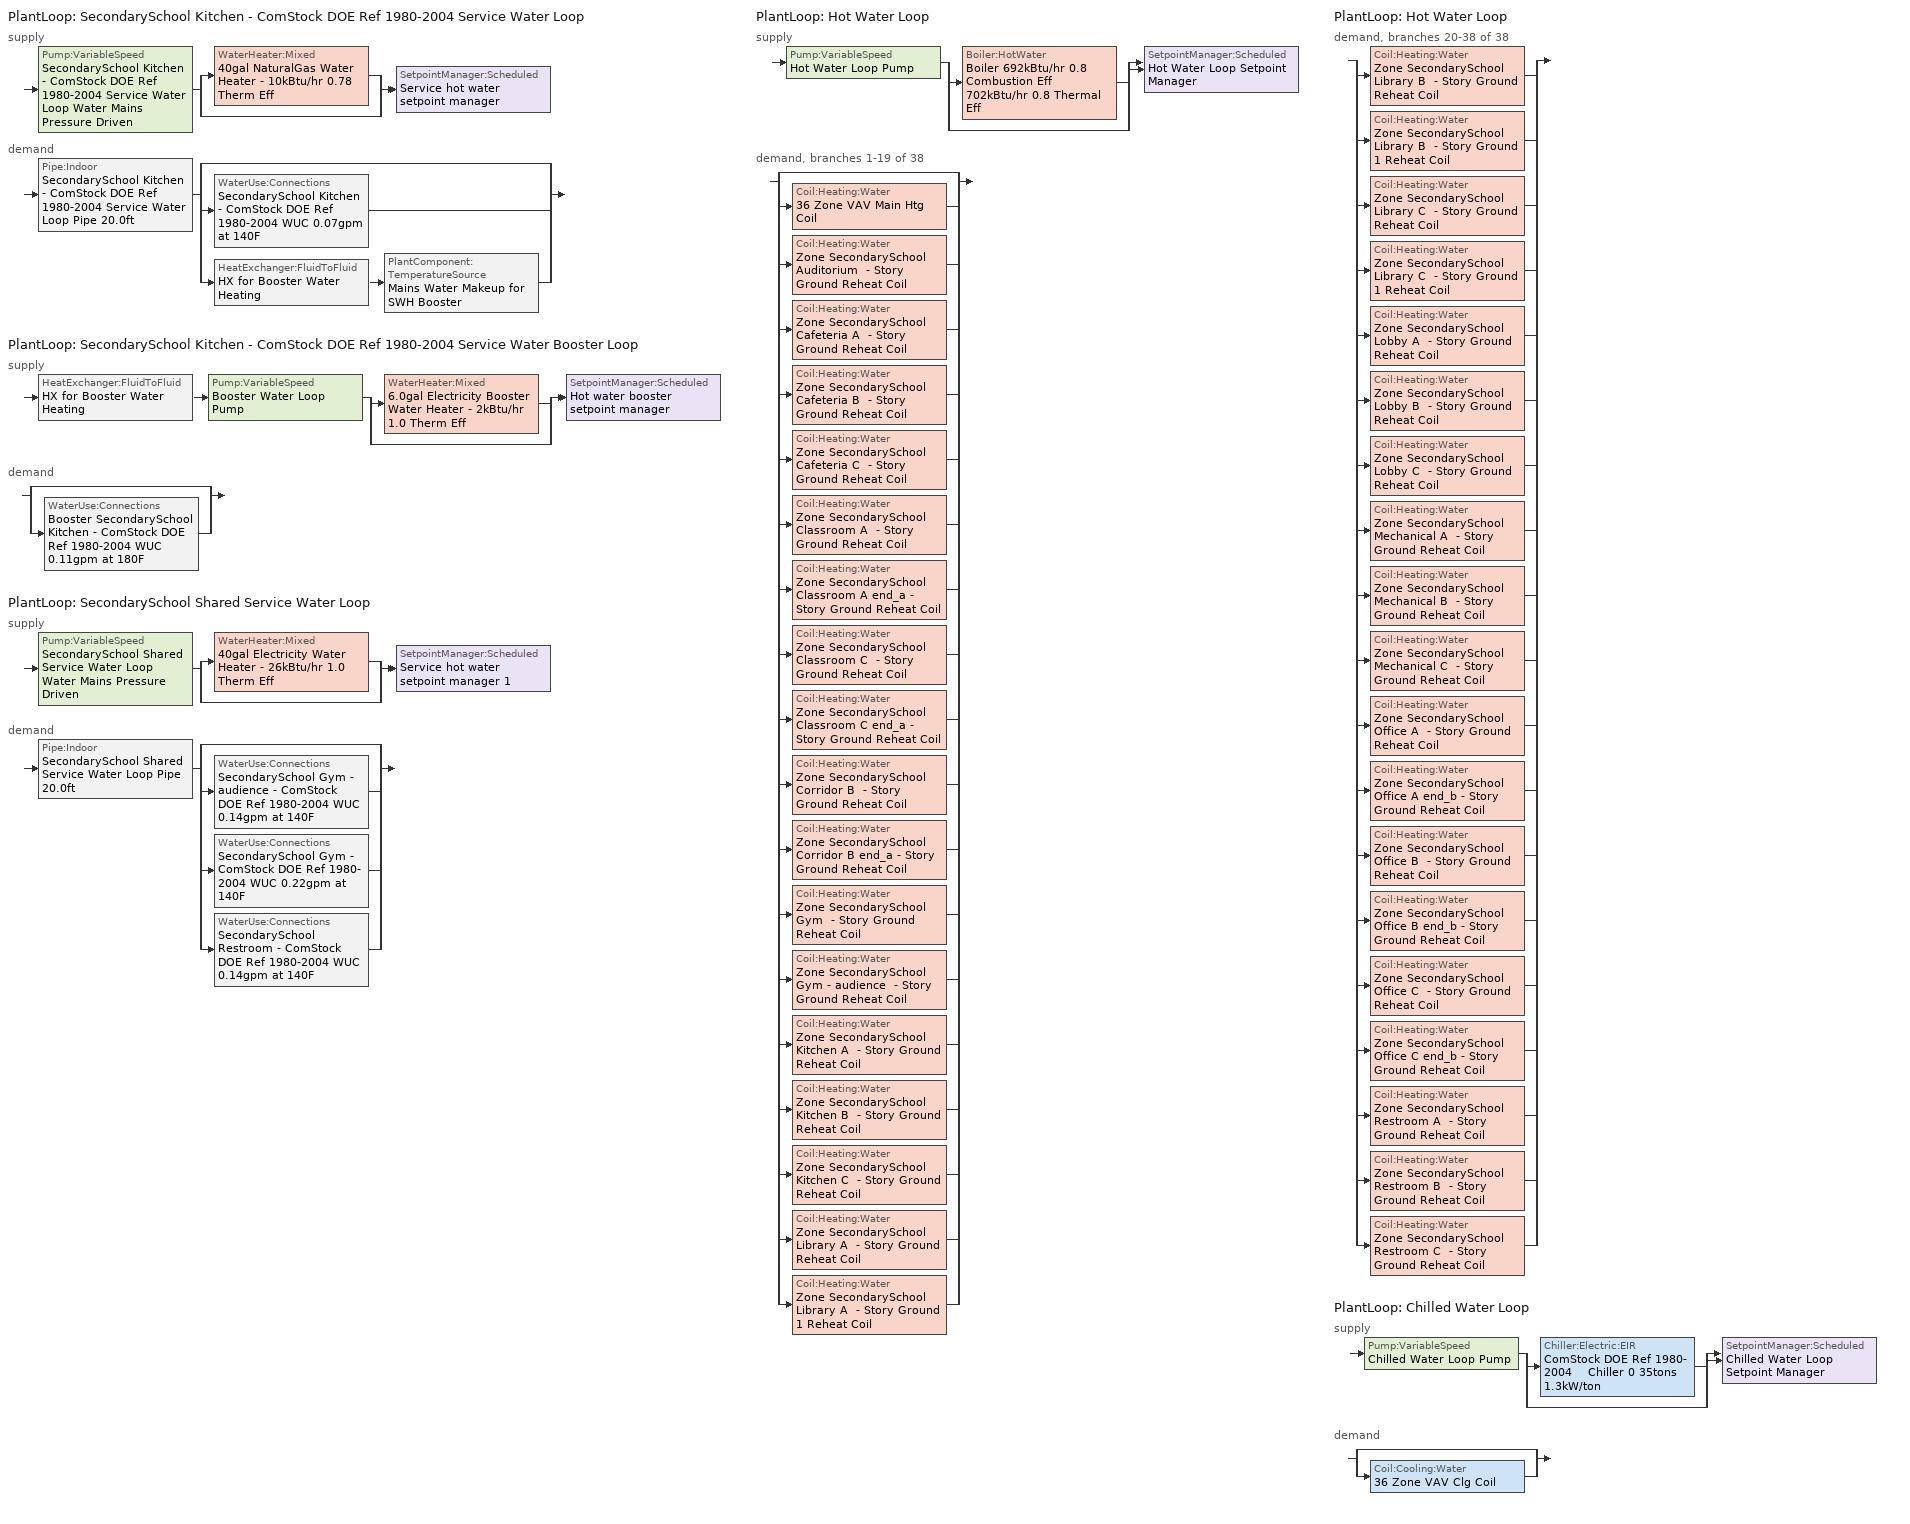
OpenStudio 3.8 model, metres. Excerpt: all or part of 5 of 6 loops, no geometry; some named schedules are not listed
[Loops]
PlantLoop 'SecondarySchool Kitchen - ComStock DOE Ref 1980-2004 Service Water Loop'
 supply: Pump:VariableSpeed 'SecondarySchool Kitchen - ComStock DOE Ref 1980-2004 Service Water Loop Water Mains Pressure Driven' > split
  | WaterHeater:Mixed '40gal NaturalGas Water Heater - 10kBtu/hr 0.78 Therm Eff'
  | bypass
  join > SetpointManager:Scheduled 'Service hot water setpoint manager'
 demand: Pipe:Indoor 'SecondarySchool Kitchen - ComStock DOE Ref 1980-2004 Service Water Loop Pipe 20.0ft' > split
  | bypass
  | WaterUse:Connections 'SecondarySchool Kitchen - ComStock DOE Ref 1980-2004 WUC 0.07gpm at 140F'
  | HeatExchanger:FluidToFluid 'HX for Booster Water Heating' > PlantComponent:TemperatureSource 'Mains Water Makeup for SWH Booster'
PlantLoop 'SecondarySchool Kitchen - ComStock DOE Ref 1980-2004 Service Water Booster Loop'
 supply: HeatExchanger:FluidToFluid 'HX for Booster Water Heating' > Pump:VariableSpeed 'Booster Water Loop Pump' > split
  | WaterHeater:Mixed '6.0gal Electricity Booster Water Heater - 2kBtu/hr 1.0 Therm Eff'
  | bypass
  join > SetpointManager:Scheduled 'Hot water booster setpoint manager'
 demand: split
  | bypass
  | WaterUse:Connections 'Booster SecondarySchool Kitchen - ComStock DOE Ref 1980-2004 WUC 0.11gpm at 180F'
PlantLoop 'SecondarySchool Shared Service Water Loop'
 supply: Pump:VariableSpeed 'SecondarySchool Shared Service Water Loop Water Mains Pressure Driven' > split
  | WaterHeater:Mixed '40gal Electricity Water Heater - 26kBtu/hr 1.0 Therm Eff'
  | bypass
  join > SetpointManager:Scheduled 'Service hot water setpoint manager 1'
 demand: Pipe:Indoor 'SecondarySchool Shared Service Water Loop Pipe 20.0ft' > split
  | bypass
  | WaterUse:Connections 'SecondarySchool Gym - audience - ComStock DOE Ref 1980-2004 WUC 0.14gpm at 140F'
  | WaterUse:Connections 'SecondarySchool Gym - ComStock DOE Ref 1980-2004 WUC 0.22gpm at 140F'
  | WaterUse:Connections 'SecondarySchool Restroom - ComStock DOE Ref 1980-2004 WUC 0.14gpm at 140F'
PlantLoop 'Hot Water Loop'
 supply: Pump:VariableSpeed 'Hot Water Loop Pump' > split
  | Boiler:HotWater 'Boiler 692kBtu/hr 0.8 Combustion Eff 702kBtu/hr 0.8 Thermal Eff'
  | bypass
  join > SetpointManager:Scheduled 'Hot Water Loop Setpoint Manager'
 demand, branches 1-19 of 38: split
  | bypass
  | Coil:Heating:Water '36 Zone VAV Main Htg Coil'
  | Coil:Heating:Water 'Zone SecondarySchool Auditorium  - Story Ground Reheat Coil'
  | Coil:Heating:Water 'Zone SecondarySchool Cafeteria A  - Story Ground Reheat Coil'
  | Coil:Heating:Water 'Zone SecondarySchool Cafeteria B  - Story Ground Reheat Coil'
  | Coil:Heating:Water 'Zone SecondarySchool Cafeteria C  - Story Ground Reheat Coil'
  | Coil:Heating:Water 'Zone SecondarySchool Classroom A  - Story Ground Reheat Coil'
  | Coil:Heating:Water 'Zone SecondarySchool Classroom A end_a - Story Ground Reheat Coil'
  | Coil:Heating:Water 'Zone SecondarySchool Classroom C  - Story Ground Reheat Coil'
  | Coil:Heating:Water 'Zone SecondarySchool Classroom C end_a - Story Ground Reheat Coil'
  | Coil:Heating:Water 'Zone SecondarySchool Corridor B  - Story Ground Reheat Coil'
  | Coil:Heating:Water 'Zone SecondarySchool Corridor B end_a - Story Ground Reheat Coil'
  | Coil:Heating:Water 'Zone SecondarySchool Gym  - Story Ground Reheat Coil'
  | Coil:Heating:Water 'Zone SecondarySchool Gym - audience  - Story Ground Reheat Coil'
  | Coil:Heating:Water 'Zone SecondarySchool Kitchen A  - Story Ground Reheat Coil'
  | Coil:Heating:Water 'Zone SecondarySchool Kitchen B  - Story Ground Reheat Coil'
  | Coil:Heating:Water 'Zone SecondarySchool Kitchen C  - Story Ground Reheat Coil'
  | Coil:Heating:Water 'Zone SecondarySchool Library A  - Story Ground Reheat Coil'
  | Coil:Heating:Water 'Zone SecondarySchool Library A  - Story Ground 1 Reheat Coil'
PlantLoop 'Hot Water Loop'
 demand, branches 20-38 of 38: split
  | Coil:Heating:Water 'Zone SecondarySchool Library B  - Story Ground Reheat Coil'
  | Coil:Heating:Water 'Zone SecondarySchool Library B  - Story Ground 1 Reheat Coil'
  | Coil:Heating:Water 'Zone SecondarySchool Library C  - Story Ground Reheat Coil'
  | Coil:Heating:Water 'Zone SecondarySchool Library C  - Story Ground 1 Reheat Coil'
  | Coil:Heating:Water 'Zone SecondarySchool Lobby A  - Story Ground Reheat Coil'
  | Coil:Heating:Water 'Zone SecondarySchool Lobby B  - Story Ground Reheat Coil'
  | Coil:Heating:Water 'Zone SecondarySchool Lobby C  - Story Ground Reheat Coil'
  | Coil:Heating:Water 'Zone SecondarySchool Mechanical A  - Story Ground Reheat Coil'
  | Coil:Heating:Water 'Zone SecondarySchool Mechanical B  - Story Ground Reheat Coil'
  | Coil:Heating:Water 'Zone SecondarySchool Mechanical C  - Story Ground Reheat Coil'
  | Coil:Heating:Water 'Zone SecondarySchool Office A  - Story Ground Reheat Coil'
  | Coil:Heating:Water 'Zone SecondarySchool Office A end_b - Story Ground Reheat Coil'
  | Coil:Heating:Water 'Zone SecondarySchool Office B  - Story Ground Reheat Coil'
  | Coil:Heating:Water 'Zone SecondarySchool Office B end_b - Story Ground Reheat Coil'
  | Coil:Heating:Water 'Zone SecondarySchool Office C  - Story Ground Reheat Coil'
  | Coil:Heating:Water 'Zone SecondarySchool Office C end_b - Story Ground Reheat Coil'
  | Coil:Heating:Water 'Zone SecondarySchool Restroom A  - Story Ground Reheat Coil'
  | Coil:Heating:Water 'Zone SecondarySchool Restroom B  - Story Ground Reheat Coil'
  | Coil:Heating:Water 'Zone SecondarySchool Restroom C  - Story Ground Reheat Coil'
PlantLoop 'Chilled Water Loop'
 supply: Pump:VariableSpeed 'Chilled Water Loop Pump' > split
  | Chiller:Electric:EIR 'ComStock DOE Ref 1980-2004    Chiller 0 35tons 1.3kW/ton'
  | bypass
  join > SetpointManager:Scheduled 'Chilled Water Loop Setpoint Manager'
 demand: split
  | bypass
  | Coil:Cooling:Water '36 Zone VAV Clg Coil'
[Construction]
Uninsulated copper pipe 0.75in type L: Copper pipe 0.75in type L
Uninsulated copper pipe 0.75in type L 1: Copper pipe 0.75in type L 1
[Material] Roughness=Smooth; Thickness {m}=0.001143; Conductivity {W/m-K}=386; Density {kg/m3}=8906.27; Specific Heat {J/kg-K}=385.1856; Thermal Absorptance=0.9; Solar Absorptance=0.7; Visible Absorptance=0.7
Copper pipe 0.75in type L; Copper pipe 0.75in type L 1
[WaterUse:Connections] Drain Water Heat Exchanger Type=None; Drain Water Heat Exchanger Destination=Plant
Name | Water Use Equipment Name 1
SecondarySchool Gym - audience - ComStock DOE Ref 1980-2004 WUC 0.14gpm at 140F | SecondarySchool Gym - audience - ComStock DOE Ref 1980-2004 Service Water Use 0.14gpm at 140F
SecondarySchool Gym - ComStock DOE Ref 1980-2004 WUC 0.22gpm at 140F | SecondarySchool Gym - ComStock DOE Ref 1980-2004 Service Water Use 0.22gpm at 140F
Booster SecondarySchool Kitchen - ComStock DOE Ref 1980-2004 WUC 0.11gpm at 180F | Booster SecondarySchool Kitchen - ComStock DOE Ref 1980-2004 Service Water Use 0.11gpm at 180F
SecondarySchool Kitchen - ComStock DOE Ref 1980-2004 WUC 0.07gpm at 140F | SecondarySchool Kitchen - ComStock DOE Ref 1980-2004 Service Water Use 0.07gpm at 140F
SecondarySchool Restroom - ComStock DOE Ref 1980-2004 WUC 0.14gpm at 140F | SecondarySchool Restroom - ComStock DOE Ref 1980-2004 Service Water Use 0.14gpm at 140F
[WaterUse:Equipment:Definition] Sensible Fraction Schedule=Fraction Sensible - 0.2; Latent Fraction Schedule=Fraction Latent - 0.05
Name | Peak Flow Rate {m3/s} | Target Temperature Schedule
SecondarySchool Gym - audience - ComStock DOE Ref 1980-2004 Service Water Use Def 0.14gpm | 8.79026e-06 | Mixed Water At Faucet Temp - 140F
SecondarySchool Gym - ComStock DOE Ref 1980-2004 Service Water Use Def 0.22gpm | 1.39237e-05 | Mixed Water At Faucet Temp - 140F
Booster SecondarySchool Kitchen - ComStock DOE Ref 1980-2004 Service Water Use Def 0.11gpm | 6.94738e-06 | Mixed Water At Faucet Temp - 180F
SecondarySchool Kitchen - ComStock DOE Ref 1980-2004 Service Water Use Def 0.07gpm | 4.63159e-06 | Mixed Water At Faucet Temp - 140F
SecondarySchool Restroom - ComStock DOE Ref 1980-2004 Service Water Use Def 0.14gpm | 9.09546e-06 | Mixed Water At Faucet Temp - 140F
[WaterUse:Equipment] Flow Rate Fraction Schedule=SchoolSecondary BLDG_SWH_SCH
Name | Water Use Equipment Definition
SecondarySchool Gym - audience - ComStock DOE Ref 1980-2004 Service Water Use 0.14gpm at 140F | SecondarySchool Gym - audience - ComStock DOE Ref 1980-2004 Service Water Use Def 0.14gpm
SecondarySchool Gym - ComStock DOE Ref 1980-2004 Service Water Use 0.22gpm at 140F | SecondarySchool Gym - ComStock DOE Ref 1980-2004 Service Water Use Def 0.22gpm
Booster SecondarySchool Kitchen - ComStock DOE Ref 1980-2004 Service Water Use 0.11gpm at 180F | Booster SecondarySchool Kitchen - ComStock DOE Ref 1980-2004 Service Water Use Def 0.11gpm
SecondarySchool Kitchen - ComStock DOE Ref 1980-2004 Service Water Use 0.07gpm at 140F | SecondarySchool Kitchen - ComStock DOE Ref 1980-2004 Service Water Use Def 0.07gpm
SecondarySchool Restroom - ComStock DOE Ref 1980-2004 Service Water Use 0.14gpm at 140F | SecondarySchool Restroom - ComStock DOE Ref 1980-2004 Service Water Use Def 0.14gpm
[PlantLoop] Glycol Concentration=0; Load Distribution Scheme=Optimal
Name | Maximum Loop Temperature {C} | Minimum Loop Temperature {C} | Maximum Loop Flow Rate {m3/s} | Plant Loop Volume {m3} | Fluid Type
SecondarySchool Kitchen - ComStock DOE Ref 1980-2004 Service Water Loop | 60 | 10 | 6.25265e-05 | 0.00750317
SecondarySchool Kitchen - ComStock DOE Ref 1980-2004 Service Water Booster Loop |  |  | 6.94738e-06 | 0.000833686
SecondarySchool Shared Service Water Loop | 60 | 10 | 3.18094e-05 | 0.00381713
Hot Water Loop |  | 10 | 0.0109312 | 1.31174 | Water
Chilled Water Loop | 40 | 1 | 0.0093253 | 1.11904
[Sizing:Plant] Sizing Option=NonCoincident; Zone Timesteps in Averaging Window=1; Coincident Sizing Factor Mode=None
Name | Loop Type | Design Loop Exit Temperature {C} | Loop Design Temperature Difference {deltaC}
SecondarySchool Kitchen - ComStock DOE Ref 1980-2004 Service Water Loop; SecondarySchool Shared Service Water Loop | Heating | 60 | 5
SecondarySchool Kitchen - ComStock DOE Ref 1980-2004 Service Water Booster Loop | Heating | 82.2222 | 5
Hot Water Loop | Heating | 82.2222 | 11.1111
Chilled Water Loop | Cooling | 6.66667 | 5.61111
[SetpointManager:Scheduled] Control Variable=Temperature
Name | Schedule | Setpoint Node or NodeList
Service hot water setpoint manager | Service Water Loop Temp - 140F | SecondarySchool Kitchen - ComStock DOE Ref 1980-2004 Service Water Loop Supply Outlet Node
Hot water booster setpoint manager | Service Water Booster Temp - 180.00000000000006F | SecondarySchool Kitchen - ComStock DOE Ref 1980-2004 Service Water Booster Loop Supply Outlet Node
Service hot water setpoint manager 1 | Service Water Loop Temp - 140F | SecondarySchool Shared Service Water Loop Supply Outlet Node
Hot Water Loop Setpoint Manager | Hot Water Loop Temp - 180F | Hot Water Loop Supply Outlet Node
Chilled Water Loop Setpoint Manager | Chilled Water Loop Temp - 44F | Chilled Water Loop Supply Outlet Node
[Pump:VariableSpeed] Coefficient 1 of the Part Load Performance Curve=0; Pump Control Type=Intermittent; Skin Loss Radiative Fraction=0.5; Design Power Sizing Method=PowerPerFlowPerPressure; Design Electric Power per Unit Flow Rate {W/(m3/s)}=348701.1; Design Shaft Power per Unit Flow Rate per Unit Head {W-s/m3-Pa}=1.28205; Design Minimum Flow Rate Fraction=0
Name | Rated Flow Rate {m3/s} | Rated Pump Head {Pa} | Rated Power Consumption {W} | Motor Efficiency | Coefficient 2 of the Part Load Performance Curve | Coefficient 3 of the Part Load Performance Curve | Coefficient 4 of the Part Load Performance Curve | Minimum Flow Rate {m3/s} | Fraction of Motor Inefficiencies to Fluid Stream
SecondarySchool Kitchen - ComStock DOE Ref 1980-2004 Service Water Loop Water Mains Pressure Driven | 6.25265e-05 | 0.001 | 9.71662e-08 | 0.825 | 3.2485 | -4.7443 | 2.5294
Booster Water Loop Pump | 6.94738e-06 | 0 | 0 | 1 | 3.2485 | -4.7443 | 2.5294 | 0
SecondarySchool Shared Service Water Loop Water Mains Pressure Driven | 3.18094e-05 | 0.001 | 4.94318e-08 | 0.825 | 3.2485 | -4.7443 | 2.5294
Hot Water Loop Pump | 0.0109312 | 179344 | 2992.13 | 0.84 | 3.2485 | -4.7443 | 2.5294
Chilled Water Loop Pump | 0.0093253 | 179344 | 2552.56 | 0.84 | 0.5726 | -0.301 | 0.7347 |  | 0
[WaterHeater:Mixed] Deadband Temperature Difference {deltaC}=2; Heater Control Type=Cycle; Off Cycle Parasitic Fuel Consumption Rate {W}=0; Off Cycle Parasitic Heat Fraction to Tank=0; On Cycle Parasitic Fuel Consumption Rate {W}=0; On Cycle Parasitic Heat Fraction to Tank=0; Ambient Temperature Indicator=Schedule; Use Side Effectiveness=1; Source Side Effectiveness=1; Use Side Design Flow Rate {m3/s}=autosize; Source Side Design Flow Rate {m3/s}=autosize; Indirect Water Heating Recovery Time {hr}=1.5; Source Side Flow Control Mode=IndirectHeatPrimarySetpoint
Name | Tank Volume {m3} | Setpoint Temperature Schedule | Maximum Temperature Limit {C} | Heater Maximum Capacity {W} | Heater Fuel Type | Heater Thermal Efficiency | Off Cycle Parasitic Fuel Type | On Cycle Parasitic Fuel Type | Ambient Temperature Schedule | Off Cycle Loss Coefficient to Ambient Temperature {W/K} | On Cycle Loss Coefficient to Ambient Temperature {W/K}
40gal NaturalGas Water Heater - 10kBtu/hr 0.78 Therm Eff | 0.151416 | Service Water Loop Temp - 140F | 60 | 2812.55 | NaturalGas | 0.78 | NaturalGas | NaturalGas | Water Heater Ambient Temp Schedule - 70.0f | 5.99799 | 5.99799
6.0gal Electricity Booster Water Heater - 2kBtu/hr 1.0 Therm Eff | 0.0227125 | Service Water Booster Temp - 180.00000000000006F | 82.2222 | 540.009 | Electricity | 1 | Electricity | Electricity | Water Heater Ambient Temp Schedule - 70.0 | 2.26162 | 2.26162
40gal Electricity Water Heater - 26kBtu/hr 1.0 Therm Eff | 0.151416 | Service Water Loop Temp - 140F | 60 | 7726.54 | Electricity | 1 | Electricity | Electricity | Water Heater Ambient Temp Schedule - 70.0f | 1.87331 | 1.87331
[WaterHeater:Sizing] Design Mode=PeakDraw; Time Storage Can Meet Peak Draw {hr}=0.538503; Time for Tank Recovery {hr}=0; Nominal Tank Volume for Autosizing Plant Connections {m3}=1
40gal NaturalGas Water Heater - 10kBtu/hr 0.78 Therm Eff; 6.0gal Electricity Booster Water Heater - 2kBtu/hr 1.0 Therm Eff; 40gal Electricity Water Heater - 26kBtu/hr 1.0 Therm Eff
[Pipe:Indoor] Environment Type=Schedule; Pipe Inside Diameter {m}=0.019939; Pipe Length {m}=6.096
Name | Construction | Ambient Temperature Schedule | Ambient Air Velocity Schedule
SecondarySchool Kitchen - ComStock DOE Ref 1980-2004 Service Water Loop Pipe 20.0ft | Uninsulated copper pipe 0.75in type L | SecondarySchool Kitchen - ComStock DOE Ref 1980-2004 Service Water Loop Piping Air Temp - 70F | SecondarySchool Kitchen - ComStock DOE Ref 1980-2004 Service Water Loop Piping Air Velocity - 0.67mph
SecondarySchool Shared Service Water Loop Pipe 20.0ft | Uninsulated copper pipe 0.75in type L 1 | SecondarySchool Shared Service Water Loop Piping Air Temp - 70F | SecondarySchool Shared Service Water Loop Piping Air Velocity - 0.67mph
[HeatExchanger:FluidToFluid]
HX for Booster Water Heating: Loop Demand Side Design Flow Rate {m3/s}=6.94738e-06; Loop Supply Side Design Flow Rate {m3/s}=6.94738e-06; Heat Exchange Model Type=Ideal; Heat Exchanger U-Factor Times Area Value {W/K}=8.46629; Control Type=UncontrolledOn; Minimum Temperature Difference to Activate Heat Exchanger {deltaC}=0.01; Heat Transfer Metering End Use Type=LoopToLoop; Component Override Cooling Control Temperature Mode=Loop; Sizing Factor=1; Operation Minimum Temperature Limit {C}=0; Operation Maximum Temperature Limit {C}=100
[PlantComponent:TemperatureSource]
Mains Water Makeup for SWH Booster: Design Volume Flow Rate {m3/s}=6.25265e-05; Temperature Specification Type=Scheduled; Source Temperature {C}=8; Source Temperature Schedule=Mains Water Temperature
[EnergyManagementSystem:Sensor] Output Variable or Output Meter Index Key=Environment
Name | Output Variable or Output Meter
Mains_Water_Temp_Sen | Site Mains Water Temperature
OAT | Site Outdoor Air Drybulb Temperature
[EnergyManagementSystem:Actuator] Actuated Component Control Type=Schedule Value
Name | Actuated Component | Actuated Component Type
Mains_Water_Temp_Act | Mains Water Temperature | Schedule:Constant
SYS36ZoneVAVHtgSch0 | SecondarySchool HtgSetp | Schedule:Year
SYS36ZoneVAVClgSch0 | SecondarySchool ClgSetp | Schedule:Year
[EnergyManagementSystem:Program]
Mains_Water_Prg: SET Mains_Water_Temp_Act = Mains_Water_Temp_Sen
SYS36ZoneVAVOptimumStartProg0: IF DaylightSavings==0 && DayOfWeek>1 && Hour==5 && OAT<23.9 && OAT>1.7; SET SYS36ZoneVAVClgSch0 = 29.4; SET SYS36ZoneVAVHtgSch0 = 15.6; ELSEIF DaylightSavings==0 && DayOfWeek==1 && Hour==7 && OAT<23.9 && OAT>1.7; SET SYS36ZoneVAVClgSch0 = 29.4; SET SYS36ZoneVAVHtgSch0 = 15.6; ELSEIF DaylightSavings==1 && DayOfWeek>1 && Hour==4 && OAT<23.9 && OAT>1.7; SET SYS36ZoneVAVClgSch0 = 29.4; SET SYS36ZoneVAVHtgSch0 = 15.6; ELSEIF DaylightSavings==1 && DayOfWeek==1 && Hour==6 && OAT<23.9 && OAT>1.7; SET SYS36ZoneVAVClgSch0 = 29.4; SET SYS36ZoneVAVHtgSch0 = 15.6; ELSE; SET SYS36ZoneVAVClgSch0 = NULL; SET SYS36ZoneVAVHtgSch0 = NULL; ENDIF
[EnergyManagementSystem:ProgramCallingManager]
Mains_Water_Prg_Mgr: BeginTimestepBeforePredictor; Mains_Water_Prg
SYS36ZoneVAVOptimumStartCallingManager0: BeginTimestepBeforePredictor; SYS36ZoneVAVOptimumStartProg0
[Refrigeration:System] Minimum Condensing Temperature {C}=21; Refrigeration System Working Fluid Type=R404a; Suction Temperature Control Type=ConstantSuctionTemperature
Name | Refrigeration Condenser
Medium Temperature | Refrigeration Condenser Air Cooled 1
Low Temperature | Refrigeration Condenser Air Cooled 2
[Refrigeration:Compressor] Rated Return Gas Temperature {C}=18.3; Rated Subcooling {deltaC}=0
Name | Refrigeration Compressor Power Curve | Refrigeration Compressor Capacity Curve
Refrigeration Compressor 1; Refrigeration Compressor 2 | MT_compressor_power_smallandold | MT_compressor_capacity_smallandold
Refrigeration Compressor 3 | LT_compressor_power_smallandold | LT_compressor_capacity_smallandold
[Refrigeration:Condenser:AirCooled] Rated Subcooling Temperature Difference {deltaC}=0; Condenser Fan Speed Control Type=VariableSpeed; Minimum Fan Air Flow Ratio=0
Name | Rated Effective Total Heat Rejection Rate Curve | Rated Fan Power {W}
Refrigeration Condenser Air Cooled 1 | Condenser Heat Rejection Function of Temperature | 219.803
Refrigeration Condenser Air Cooled 2 | Condenser Heat Rejection Function of Temperature 1 | 210.597
[Boiler:HotWater]
Boiler 692kBtu/hr 0.8 Combustion Eff 702kBtu/hr 0.8 Thermal Eff: Fuel Type=NaturalGas; Nominal Capacity {W}=499761; Nominal Thermal Efficiency=0.8; Efficiency Curve Temperature Evaluation Variable=LeavingBoiler; Normalized Boiler Efficiency Curve=Boiler with No Minimum Turndown; Design Water Flow Rate {m3/s}=0.0109312; Minimum Part Load Ratio=0; Maximum Part Load Ratio=1.2; Optimum Part Load Ratio=1; Water Outlet Upper Temperature Limit {C}=95; Boiler Flow Mode=LeavingSetpointModulated; On Cycle Parasitic Electric Load {W}=0; Off Cycle Parasitic Fuel Load {W}=0; Sizing Factor=1
[Chiller:Electric:EIR]
ComStock DOE Ref 1980-2004    Chiller 0 35tons 1.3kW/ton: Reference Capacity {W}=219636; Reference COP {W/W}=2.72636; Reference Leaving Chilled Water Temperature {C}=6.66667; Reference Entering Condenser Fluid Temperature {C}=35; Reference Chilled Water Flow Rate {m3/s}=0.0093253; Cooling Capacity Function of Temperature Curve=AirCooled_Chiller_2010_PathA_CAPFT; Electric Input to Cooling Output Ratio Function of Temperature Curve=AirCooled_Chiller_2010_PathA_EIRFT; Electric Input to Cooling Output Ratio Function of Part Load Ratio Curve=AirCooled_Chiller_AllCapacities_2004_2010_EIRFPLR; Minimum Part Load Ratio=0.15; Maximum Part Load Ratio=1; Optimum Part Load Ratio=1; Minimum Unloading Ratio=0.25; Condenser Type=AirCooled; Leaving Chilled Water Lower Temperature Limit {C}=2.22222; Chiller Flow Mode=ConstantFlow; Design Heat Recovery Water Flow Rate {m3/s}=Autosize; Sizing Factor=1; Basin Heater Capacity {W/K}=0; Basin Heater Setpoint Temperature {C}=10; Condenser Heat Recovery Relative Capacity Fraction=1
[Coil:Heating:Water] Availability Schedule=Always On Discrete; Rated Inlet Water Temperature {C}=82.2222; Rated Outlet Water Temperature {C}=71.1111
Name | U-Factor Times Area Value {W/K} | Maximum Water Flow Rate {m3/s} | Rated Capacity {W} | Rated Inlet Air Temperature {C} | Rated Outlet Air Temperature {C}
36 Zone VAV Main Htg Coil | 1842.3 | 0.00325899 | 148997 | 7.22222 | 12.7778
Zone SecondarySchool Auditorium  - Story Ground Reheat Coil | 449.627 | 0.000473732 | 21658.5 | 12.7778 | 40
Zone SecondarySchool Cafeteria A  - Story Ground Reheat Coil | 120.159 | 0.000126601 | 5788.03 | 12.7778 | 40
Zone SecondarySchool Cafeteria B  - Story Ground Reheat Coil | 54.7961 | 5.77338e-05 | 2639.52 | 12.7778 | 40
Zone SecondarySchool Cafeteria C  - Story Ground Reheat Coil | 120.159 | 0.000126601 | 5788.04 | 12.7778 | 40
Zone SecondarySchool Classroom A  - Story Ground Reheat Coil | 1176.28 | 0.00123935 | 56661.5 | 12.7778 | 40
Zone SecondarySchool Classroom A end_a - Story Ground Reheat Coil | 111.545 | 0.000117525 | 5373.11 | 12.7778 | 40
Zone SecondarySchool Classroom C  - Story Ground Reheat Coil | 1177.01 | 0.00124012 | 56696.7 | 12.7778 | 40
Zone SecondarySchool Classroom C end_a - Story Ground Reheat Coil | 111.592 | 0.000117575 | 5375.37 | 12.7778 | 40
Zone SecondarySchool Corridor B  - Story Ground Reheat Coil | 664.954 | 0.000700615 | 32031.3 | 12.7778 | 40
Zone SecondarySchool Corridor B end_a - Story Ground Reheat Coil | 85.521 | 9.0106e-05 | 4119.54 | 12.7778 | 40
Zone SecondarySchool Gym  - Story Ground Reheat Coil | 1077.33 | 0.00113509 | 51895.1 | 12.7778 | 40
Zone SecondarySchool Gym - audience  - Story Ground Reheat Coil | 752.484 | 0.000792826 | 36247.1 | 12.7778 | 40
Zone SecondarySchool Kitchen A  - Story Ground Reheat Coil | 24.9744 | 2.63121e-05 | 1202.96 | 12.7778 | 40
Zone SecondarySchool Kitchen B  - Story Ground Reheat Coil | 7.88905 | 9.242e-06 | 422.533 | 12.7778 | 40
Zone SecondarySchool Kitchen C  - Story Ground Reheat Coil | 120.436 | 0.000126895 | 5801.49 | 12.7778 | 40
Zone SecondarySchool Library A  - Story Ground Reheat Coil | 31.7314 | 3.34325e-05 | 1528.49 | 12.7778 | 40
Zone SecondarySchool Library A  - Story Ground 1 Reheat Coil | 74.3894 | 7.83778e-05 | 3583.34 | 12.7778 | 40
Zone SecondarySchool Library B  - Story Ground Reheat Coil | 10.7881 | 1.13666e-05 | 519.665 | 12.7778 | 40
Zone SecondarySchool Library B  - Story Ground 1 Reheat Coil | 25.7258 | 2.71052e-05 | 1239.22 | 12.7778 | 40
Zone SecondarySchool Library C  - Story Ground Reheat Coil | 31.7501 | 3.34522e-05 | 1529.4 | 12.7778 | 40
Zone SecondarySchool Library C  - Story Ground 1 Reheat Coil | 74.3897 | 7.83782e-05 | 3583.36 | 12.7778 | 40
Zone SecondarySchool Lobby A  - Story Ground Reheat Coil | 51.5526 | 5.43168e-05 | 2483.3 | 12.7778 | 40
Zone SecondarySchool Lobby B  - Story Ground Reheat Coil | 17.2899 | 1.82172e-05 | 832.869 | 12.7778 | 40
Zone SecondarySchool Lobby C  - Story Ground Reheat Coil | 51.5851 | 5.43511e-05 | 2484.87 | 12.7778 | 40
Zone SecondarySchool Mechanical A  - Story Ground Reheat Coil | 126.594 | 0.000133381 | 6098.01 | 12.7778 | 40
Zone SecondarySchool Mechanical B  - Story Ground Reheat Coil | 56.7551 | 5.97979e-05 | 2733.89 | 12.7778 | 40
Zone SecondarySchool Mechanical C  - Story Ground Reheat Coil | 126.63 | 0.000133419 | 6099.77 | 12.7778 | 40
Zone SecondarySchool Office A  - Story Ground Reheat Coil | 50.014 | 5.26954e-05 | 2409.17 | 12.7778 | 40
Zone SecondarySchool Office A end_b - Story Ground Reheat Coil | 125.459 | 0.000132185 | 6043.35 | 12.7778 | 40
Zone SecondarySchool Office B  - Story Ground Reheat Coil | 17.2722 | 1.81982e-05 | 832.002 | 12.7778 | 40
Zone SecondarySchool Office B end_b - Story Ground Reheat Coil | 56.6307 | 5.96667e-05 | 2727.89 | 12.7778 | 40
Zone SecondarySchool Office C  - Story Ground Reheat Coil | 50.0425 | 5.27255e-05 | 2410.55 | 12.7778 | 40
Zone SecondarySchool Office C end_b - Story Ground Reheat Coil | 125.506 | 0.000132235 | 6045.61 | 12.7778 | 40
Zone SecondarySchool Restroom A  - Story Ground Reheat Coil | 52.1667 | 5.49638e-05 | 2512.88 | 12.7778 | 40
Zone SecondarySchool Restroom B  - Story Ground Reheat Coil | 17.7046 | 1.8654e-05 | 852.84 | 12.7778 | 40
Zone SecondarySchool Restroom C  - Story Ground Reheat Coil | 52.1702 | 5.49674e-05 | 2513.04 | 12.7778 | 40
[Controller:WaterCoil] Minimum Actuated Flow {m3/s}=0
Name | Water Coil | Action | Controller Convergence Tolerance {deltaC} | Maximum Actuated Flow {m3/s}
36 Zone VAV Main Htg Coil Controller | 36 Zone VAV Main Htg Coil | Normal | 0.0001 | 0.00325899
36 Zone VAV Clg Coil Controller | 36 Zone VAV Clg Coil | Reverse | 5.10643e-05 | 0.0093253
Zone SecondarySchool Auditorium  - Story Ground Reheat Coil Controller | Zone SecondarySchool Auditorium  - Story Ground Reheat Coil | Normal | 0.0001
Zone SecondarySchool Cafeteria A  - Story Ground Reheat Coil Controller | Zone SecondarySchool Cafeteria A  - Story Ground Reheat Coil | Normal | 0.0001
Zone SecondarySchool Cafeteria B  - Story Ground Reheat Coil Controller | Zone SecondarySchool Cafeteria B  - Story Ground Reheat Coil | Normal | 0.0001
Zone SecondarySchool Cafeteria C  - Story Ground Reheat Coil Controller | Zone SecondarySchool Cafeteria C  - Story Ground Reheat Coil | Normal | 0.0001
Zone SecondarySchool Classroom A  - Story Ground Reheat Coil Controller | Zone SecondarySchool Classroom A  - Story Ground Reheat Coil | Normal | 0.0001
Zone SecondarySchool Classroom A end_a - Story Ground Reheat Coil Controller | Zone SecondarySchool Classroom A end_a - Story Ground Reheat Coil | Normal | 0.0001
Zone SecondarySchool Classroom C  - Story Ground Reheat Coil Controller | Zone SecondarySchool Classroom C  - Story Ground Reheat Coil | Normal | 0.0001
Zone SecondarySchool Classroom C end_a - Story Ground Reheat Coil Controller | Zone SecondarySchool Classroom C end_a - Story Ground Reheat Coil | Normal | 0.0001
Zone SecondarySchool Corridor B  - Story Ground Reheat Coil Controller | Zone SecondarySchool Corridor B  - Story Ground Reheat Coil | Normal | 0.0001
Zone SecondarySchool Corridor B end_a - Story Ground Reheat Coil Controller | Zone SecondarySchool Corridor B end_a - Story Ground Reheat Coil | Normal | 0.0001
Zone SecondarySchool Gym  - Story Ground Reheat Coil Controller | Zone SecondarySchool Gym  - Story Ground Reheat Coil | Normal | 0.0001
Zone SecondarySchool Gym - audience  - Story Ground Reheat Coil Controller | Zone SecondarySchool Gym - audience  - Story Ground Reheat Coil | Normal | 0.0001
Zone SecondarySchool Kitchen A  - Story Ground Reheat Coil Controller | Zone SecondarySchool Kitchen A  - Story Ground Reheat Coil | Normal | 0.0001
Zone SecondarySchool Kitchen B  - Story Ground Reheat Coil Controller | Zone SecondarySchool Kitchen B  - Story Ground Reheat Coil | Normal | 0.0001
Zone SecondarySchool Kitchen C  - Story Ground Reheat Coil Controller | Zone SecondarySchool Kitchen C  - Story Ground Reheat Coil | Normal | 0.0001
Zone SecondarySchool Library A  - Story Ground Reheat Coil Controller | Zone SecondarySchool Library A  - Story Ground Reheat Coil | Normal | 0.0001
Zone SecondarySchool Library A  - Story Ground 1 Reheat Coil Controller | Zone SecondarySchool Library A  - Story Ground 1 Reheat Coil | Normal | 0.0001
Zone SecondarySchool Library B  - Story Ground Reheat Coil Controller | Zone SecondarySchool Library B  - Story Ground Reheat Coil | Normal | 0.0001
Zone SecondarySchool Library B  - Story Ground 1 Reheat Coil Controller | Zone SecondarySchool Library B  - Story Ground 1 Reheat Coil | Normal | 0.0001
Zone SecondarySchool Library C  - Story Ground Reheat Coil Controller | Zone SecondarySchool Library C  - Story Ground Reheat Coil | Normal | 0.0001
Zone SecondarySchool Library C  - Story Ground 1 Reheat Coil Controller | Zone SecondarySchool Library C  - Story Ground 1 Reheat Coil | Normal | 0.0001
Zone SecondarySchool Lobby A  - Story Ground Reheat Coil Controller | Zone SecondarySchool Lobby A  - Story Ground Reheat Coil | Normal | 0.0001
Zone SecondarySchool Lobby B  - Story Ground Reheat Coil Controller | Zone SecondarySchool Lobby B  - Story Ground Reheat Coil | Normal | 0.0001
Zone SecondarySchool Lobby C  - Story Ground Reheat Coil Controller | Zone SecondarySchool Lobby C  - Story Ground Reheat Coil | Normal | 0.0001
Zone SecondarySchool Mechanical A  - Story Ground Reheat Coil Controller | Zone SecondarySchool Mechanical A  - Story Ground Reheat Coil | Normal | 0.0001
Zone SecondarySchool Mechanical B  - Story Ground Reheat Coil Controller | Zone SecondarySchool Mechanical B  - Story Ground Reheat Coil | Normal | 0.0001
Zone SecondarySchool Mechanical C  - Story Ground Reheat Coil Controller | Zone SecondarySchool Mechanical C  - Story Ground Reheat Coil | Normal | 0.0001
Zone SecondarySchool Office A  - Story Ground Reheat Coil Controller | Zone SecondarySchool Office A  - Story Ground Reheat Coil | Normal | 0.0001
Zone SecondarySchool Office A end_b - Story Ground Reheat Coil Controller | Zone SecondarySchool Office A end_b - Story Ground Reheat Coil | Normal | 0.0001
Zone SecondarySchool Office B  - Story Ground Reheat Coil Controller | Zone SecondarySchool Office B  - Story Ground Reheat Coil | Normal | 0.0001
Zone SecondarySchool Office B end_b - Story Ground Reheat Coil Controller | Zone SecondarySchool Office B end_b - Story Ground Reheat Coil | Normal | 0.0001
Zone SecondarySchool Office C  - Story Ground Reheat Coil Controller | Zone SecondarySchool Office C  - Story Ground Reheat Coil | Normal | 0.0001
Zone SecondarySchool Office C end_b - Story Ground Reheat Coil Controller | Zone SecondarySchool Office C end_b - Story Ground Reheat Coil | Normal | 0.0001
Zone SecondarySchool Restroom A  - Story Ground Reheat Coil Controller | Zone SecondarySchool Restroom A  - Story Ground Reheat Coil | Normal | 0.0001
Zone SecondarySchool Restroom B  - Story Ground Reheat Coil Controller | Zone SecondarySchool Restroom B  - Story Ground Reheat Coil | Normal | 0.0001
Zone SecondarySchool Restroom C  - Story Ground Reheat Coil Controller | Zone SecondarySchool Restroom C  - Story Ground Reheat Coil | Normal | 0.0001
[Coil:Cooling:Water]
36 Zone VAV Clg Coil: Availability Schedule=Always On Discrete; Design Water Flow Rate {m3/s}=0.0093253; Design Air Flow Rate {m3/s}=13.8944; Design Inlet Water Temperature {C}=6.66667; Design Inlet Air Temperature {C}=27.0127; Design Outlet Air Temperature {C}=9.94823; Design Inlet Air Humidity Ratio {kg-H2O/kg-air}=0.0068782; Design Outlet Air Humidity Ratio {kg-H2O/kg-air}=0.0068782; Heat Exchanger Configuration=CrossFlow
[AvailabilityManager:NightCycle]
Availability Manager Night Cycle 1: Applicability Schedule=Always On Discrete; Control Type=CycleOnAny; Thermostat Tolerance {deltaC}=1; Cycling Run Time {s}=1800
[Schedule:Ruleset]
Name | Default Day Schedule | Summer Design Day Schedule | Winter Design Day Schedule
SchoolSecondary BLDG_SWH_SCH | SchoolSecondary BLDG_SWH_SCH Default | SchoolSecondary BLDG_SWH_SCH Summer Design Day | SchoolSecondary BLDG_SWH_SCH Winter Design Day
Fraction Sensible - 0.2 | Fraction Sensible - 0.2 Default
Fraction Latent - 0.05 | Fraction Latent - 0.05 Default
Mixed Water At Faucet Temp - 140F | Mixed Water At Faucet Temp - 140F Default
Mixed Water At Faucet Temp - 180F | Mixed Water At Faucet Temp - 180F Default
Service Water Loop Temp - 140F | Service Water Loop Temp - 140F Default
Water Heater Ambient Temp Schedule - 70.0f | Water Heater Ambient Temp Schedule - 70.0f Default
SecondarySchool Kitchen - ComStock DOE Ref 1980-2004 Service Water Loop Piping Air Temp - 70F | SecondarySchool Kitchen - ComStock DOE Ref 1980-2004 Service Water Loop Piping Air Temp - 70F Default
SecondarySchool Kitchen - ComStock DOE Ref 1980-2004 Service Water Loop Piping Air Velocity - 0.67mph | SecondarySchool Kitchen - ComStock DOE Ref 1980-2004 Service Water Loop Piping Air Velocity - 0.67mph Default
Service Water Booster Temp - 180.00000000000006F | Service Water Booster Temp - 180.00000000000006F Default
Water Heater Ambient Temp Schedule - 70.0 | Water Heater Ambient Temp Schedule - 70.0 Default
SecondarySchool Shared Service Water Loop Piping Air Temp - 70F | SecondarySchool Shared Service Water Loop Piping Air Temp - 70F Default
SecondarySchool Shared Service Water Loop Piping Air Velocity - 0.67mph | SecondarySchool Shared Service Water Loop Piping Air Velocity - 0.67mph Default
SecondarySchool HtgSetp | SecondarySchool HtgSetp Default | Schedule Day 5 | Schedule Day 6
SecondarySchool ClgSetp | SecondarySchool ClgSetp Default | Schedule Day 2 | Schedule Day 3
Hot Water Loop Temp - 180F | Hot Water Loop Temp - 180F Default
Chilled Water Loop Temp - 44F | Chilled Water Loop Temp - 44F Default
[Schedule:Day]
SchoolSecondary BLDG_SWH_SCH Default; SchoolSecondary BLDG_SWH_SCH Sat Day; SchoolSecondary BLDG_SWH_SCH Sun|Sat Day; SchoolSecondary BLDG_SWH_SCH Sun|Sat Day 1: Average, 11, 0, 0, 24, 0, 0
SchoolSecondary BLDG_SWH_SCH Summer Design Day: 7, 0, 0.05, 8, 0, 0.1, 9, 0, 0.34, 10, 0, 0.6, 11, 0, 0.63, 12, 0, 0.72, 13, 0, 0.79, 14, 0, 0.83, 15, 0, 0.61, 16, 0, 0.65, 18, 0, 0.1, 19, 0, 0.19, 20, 0, 0.25, 22, 0, 0.22, 23, 0, 0.12, 24, 0, 0.09
SchoolSecondary BLDG_SWH_SCH Wkdy Day; SchoolSecondary BLDG_SWH_SCH Wkdy Day 2: Average, 7, 30, 0, 7, 45, 0.085, 8, 0, 0.17, 8, 15, 0.255, 8, 30, 0.34, 8, 45, 0.405, 9, 0, 0.47, 9, 15, 0.535, 9, 30, 0.6, 9, 45, 0.62, 9, 52, 0.63, 10, 7, 0.766667, 10, 15, 0.79, 10, 30, 0.8, 10, 45, 0.81, 11, 0, 0.82, 11, 15, 0.83, 11, 30, 0.775, 11, 45, 0.72, 12, 0, 0.665, 12, 15, 0.61, 12, 30, 0.62, 12, 45, 0.63, 13, 0, 0.64, 13, 15, 0.65, 13, 30, 0.5125, 13, 45, 0.375, 14, 0, 0.2375, 14, 15, 0.1, 14, 37, 0.1, 14, 52, 0.23, 15, 0, 0.25, 15, 15, 0.1875, 15, 30, 0.125, 15, 45, 0.0625, 16, 0, 0, 24, 0, 0
SchoolSecondary BLDG_SWH_SCH Wkdy Day 1: Average, 6, 0, 0, 6, 15, 0.00625, 6, 30, 0.0125, 6, 45, 0.01875, 7, 0, 0.025, 7, 15, 0.03125, 7, 30, 0.0375, 7, 45, 0.04375, 8, 0, 0.05, 8, 15, 0.05625, 8, 30, 0.0625, 8, 45, 0.06875, 9, 0, 0.075, 9, 15, 0.08125, 9, 30, 0.0875, 9, 45, 0.09375, 10, 0, 0.1, 14, 37, 0.1, 14, 52, 0.23, 15, 0, 0.25, 15, 15, 0.1875, 15, 30, 0.125, 15, 45, 0.0625, 16, 0, 0, 24, 0, 0
SchoolSecondary BLDG_SWH_SCH Winter Design Day: 9, 0, 0.03, 13, 0, 0.05, 24, 0, 0.03
Fraction Sensible - 0.2 Default: 24, 0, 0.2
Fraction Latent - 0.05 Default: 24, 0, 0.05
Mixed Water At Faucet Temp - 140F Default; Service Water Loop Temp - 140F Default: 24, 0, 60
Mixed Water At Faucet Temp - 180F Default; Service Water Booster Temp - 180.00000000000006F Default; Hot Water Loop Temp - 180F Default: 24, 0, 82.2222
Water Heater Ambient Temp Schedule - 70.0f Default; SecondarySchool Kitchen - ComStock DOE Ref 1980-2004 Service Water Loop Piping Air Temp - 70F Default; Water Heater Ambient Temp Schedule - 70.0 Default; SecondarySchool Shared Service Water Loop Piping Air Temp - 70F Default: 24, 0, 21.1111
SecondarySchool Kitchen - ComStock DOE Ref 1980-2004 Service Water Loop Piping Air Velocity - 0.67mph Default; SecondarySchool Shared Service Water Loop Piping Air Velocity - 0.67mph Default: 24, 0, 0.3
SecondarySchool HtgSetp Default: Average, 6, 0, 15.5556, 21, 0, 20, 24, 0, 15.5556
SecondarySchool ClgSetp Default: Average, 6, 0, 27.7778, 21, 0, 22.7778, 24, 0, 27.7778
Chilled Water Loop Temp - 44F Default: 24, 0, 6.66667
Schedule Day 2; Schedule Day 3: 24, 0, 22.7778
Schedule Day 5; Schedule Day 6: 24, 0, 20
[Schedule:Rule]
Schedule Rule 43: Schedule Ruleset=SchoolSecondary BLDG_SWH_SCH; Rule Order=5; Day Schedule=SchoolSecondary BLDG_SWH_SCH Sat Day; Apply Saturday=Yes; Date Specification Type=DateRange; Start Month=9; Start Day=16; End Month=12; End Day=31
Schedule Rule 44: Schedule Ruleset=SchoolSecondary BLDG_SWH_SCH; Rule Order=4; Day Schedule=SchoolSecondary BLDG_SWH_SCH Sun|Sat Day; Apply Saturday=Yes; Date Specification Type=DateRange; Start Month=1; Start Day=1; End Month=6; End Day=15; Apply Sunday=Yes
Schedule Rule 45: Schedule Ruleset=SchoolSecondary BLDG_SWH_SCH; Rule Order=3; Day Schedule=SchoolSecondary BLDG_SWH_SCH Sun|Sat Day 1; Apply Saturday=Yes; Date Specification Type=DateRange; Start Month=6; Start Day=16; End Month=9; End Day=15; Apply Sunday=Yes
Schedule Rule 46: Schedule Ruleset=SchoolSecondary BLDG_SWH_SCH; Rule Order=2; Day Schedule=SchoolSecondary BLDG_SWH_SCH Wkdy Day; Date Specification Type=DateRange; Start Month=1; Start Day=1; End Month=6; End Day=15; Apply Monday=Yes; Apply Tuesday=Yes; Apply Wednesday=Yes; Apply Thursday=Yes; Apply Friday=Yes
Schedule Rule 47: Schedule Ruleset=SchoolSecondary BLDG_SWH_SCH; Rule Order=1; Day Schedule=SchoolSecondary BLDG_SWH_SCH Wkdy Day 1; Date Specification Type=DateRange; Start Month=6; Start Day=16; End Month=9; End Day=15; Apply Monday=Yes; Apply Tuesday=Yes; Apply Wednesday=Yes; Apply Thursday=Yes; Apply Friday=Yes
Schedule Rule 48: Schedule Ruleset=SchoolSecondary BLDG_SWH_SCH; Rule Order=0; Day Schedule=SchoolSecondary BLDG_SWH_SCH Wkdy Day 2; Date Specification Type=DateRange; Start Month=9; Start Day=16; End Month=12; End Day=31; Apply Monday=Yes; Apply Tuesday=Yes; Apply Wednesday=Yes; Apply Thursday=Yes; Apply Friday=Yes
Schedule Rule 49: Schedule Ruleset=SecondarySchool HtgSetp; Rule Order=1; Day Schedule=SecondarySchool HtgSetp Wknd|Wkdy Day; Apply Saturday=Yes; Date Specification Type=DateRange; Start Month=7; Start Day=1; End Month=9; End Day=1; Apply Sunday=Yes; Apply Monday=Yes; Apply Tuesday=Yes; Apply Wednesday=Yes; Apply Thursday=Yes; Apply Friday=Yes
Schedule Rule 50: Schedule Ruleset=SecondarySchool HtgSetp; Rule Order=0; Day Schedule=SecondarySchool HtgSetp Wknd|Wkdy Day 1; Apply Saturday=Yes; Date Specification Type=DateRange; Start Month=9; Start Day=1; End Month=12; End Day=31; Apply Sunday=Yes; Apply Monday=Yes; Apply Tuesday=Yes; Apply Wednesday=Yes; Apply Thursday=Yes; Apply Friday=Yes
Schedule Rule 51: Schedule Ruleset=SecondarySchool ClgSetp; Rule Order=1; Day Schedule=SecondarySchool ClgSetp Wknd|Wkdy Day; Apply Saturday=Yes; Date Specification Type=DateRange; Start Month=7; Start Day=1; End Month=9; End Day=1; Apply Sunday=Yes; Apply Monday=Yes; Apply Tuesday=Yes; Apply Wednesday=Yes; Apply Thursday=Yes; Apply Friday=Yes
Schedule Rule 52: Schedule Ruleset=SecondarySchool ClgSetp; Rule Order=0; Day Schedule=SecondarySchool ClgSetp Wknd|Wkdy Day 1; Apply Saturday=Yes; Date Specification Type=DateRange; Start Month=9; Start Day=1; End Month=12; End Day=31; Apply Sunday=Yes; Apply Monday=Yes; Apply Tuesday=Yes; Apply Wednesday=Yes; Apply Thursday=Yes; Apply Friday=Yes
autogen Schedule Rule 52 2: Schedule Ruleset=SecondarySchool ClgSetp; Rule Order=2; Day Schedule=autogen Schedule Rule 52 2_day_sch; Apply Saturday=Yes; Date Specification Type=SpecificDates; Apply Sunday=Yes; Apply Monday=Yes; Apply Tuesday=Yes; Apply Wednesday=Yes; Apply Thursday=Yes; Apply Friday=Yes; Specific Month 1=9; Specific Day 1=1; Specific Month 2=9; Specific Day 2=2; Specific Month 3=9; Specific Day 3=8; Specific Month 4=9; Specific Day 4=9; Specific Month 5=9; Specific Day 5=15; Specific Month 6=9; Specific Day 6=16; Specific Month 7=9; Specific Day 7=22; Specific Month 8=9; Specific Day 8=23; Specific Month 9=9; Specific Day 9=29; Specific Month 10=9; Specific Day 10=30; Specific Month 11=10; Specific Day 11=6; Specific Month 12=10; Specific Day 12=7; Specific Month 13=10; Specific Day 13=13; Specific Month 14=10; Specific Day 14=14; Specific Month 15=10; Specific Day 15=20; Specific Month 16=10; Specific Day 16=21; Specific Month 17=10; Specific Day 17=27; Specific Month 18=10; Specific Day 18=28; Specific Month 19=11; Specific Day 19=3; Specific Month 20=11; Specific Day 20=4; Specific Month 21=11; Specific Day 21=10; Specific Month 22=11; Specific Day 22=11; Specific Month 23=11; Specific Day 23=17; Specific Month 24=11; Specific Day 24=18; Specific Month 25=11; Specific Day 25=24; Specific Month 26=11; Specific Day 26=25; Specific Month 27=12; Specific Day 27=1; Specific Month 28=12; Specific Day 28=2; Specific Month 29=12; Specific Day 29=8; Specific Month 30=12; Specific Day 30=9; Specific Month 31=12; Specific Day 31=15; Specific Month 32=12; Specific Day 32=16; Specific Month 33=12; Specific Day 33=22; Specific Month 34=12; Specific Day 34=23; Specific Month 35=12; Specific Day 35=29; Specific Month 36=12; Specific Day 36=30
autogen Schedule Rule 51 3: Schedule Ruleset=SecondarySchool ClgSetp; Rule Order=3; Day Schedule=autogen Schedule Rule 51 3_day_sch; Apply Saturday=Yes; Date Specification Type=SpecificDates; Apply Sunday=Yes; Apply Monday=Yes; Apply Tuesday=Yes; Apply Wednesday=Yes; Apply Thursday=Yes; Apply Friday=Yes; Specific Month 1=7; Specific Day 1=1; Specific Month 2=7; Specific Day 2=7; Specific Month 3=7; Specific Day 3=8; Specific Month 4=7; Specific Day 4=14; Specific Month 5=7; Specific Day 5=15; Specific Month 6=7; Specific Day 6=21; Specific Month 7=7; Specific Day 7=22; Specific Month 8=7; Specific Day 8=28; Specific Month 9=7; Specific Day 9=29; Specific Month 10=8; Specific Day 10=4; Specific Month 11=8; Specific Day 11=5; Specific Month 12=8; Specific Day 12=11; Specific Month 13=8; Specific Day 13=12; Specific Month 14=8; Specific Day 14=18; Specific Month 15=8; Specific Day 15=19; Specific Month 16=8; Specific Day 16=25; Specific Month 17=8; Specific Day 17=26
autogen Schedule Rule 50 2: Schedule Ruleset=SecondarySchool HtgSetp; Rule Order=2; Day Schedule=autogen Schedule Rule 50 2_day_sch; Apply Saturday=Yes; Date Specification Type=SpecificDates; Apply Sunday=Yes; Apply Monday=Yes; Apply Tuesday=Yes; Apply Wednesday=Yes; Apply Thursday=Yes; Apply Friday=Yes; Specific Month 1=9; Specific Day 1=1; Specific Month 2=9; Specific Day 2=2; Specific Month 3=9; Specific Day 3=8; Specific Month 4=9; Specific Day 4=9; Specific Month 5=9; Specific Day 5=15; Specific Month 6=9; Specific Day 6=16; Specific Month 7=9; Specific Day 7=22; Specific Month 8=9; Specific Day 8=23; Specific Month 9=9; Specific Day 9=29; Specific Month 10=9; Specific Day 10=30; Specific Month 11=10; Specific Day 11=6; Specific Month 12=10; Specific Day 12=7; Specific Month 13=10; Specific Day 13=13; Specific Month 14=10; Specific Day 14=14; Specific Month 15=10; Specific Day 15=20; Specific Month 16=10; Specific Day 16=21; Specific Month 17=10; Specific Day 17=27; Specific Month 18=10; Specific Day 18=28; Specific Month 19=11; Specific Day 19=3; Specific Month 20=11; Specific Day 20=4; Specific Month 21=11; Specific Day 21=10; Specific Month 22=11; Specific Day 22=11; Specific Month 23=11; Specific Day 23=17; Specific Month 24=11; Specific Day 24=18; Specific Month 25=11; Specific Day 25=24; Specific Month 26=11; Specific Day 26=25; Specific Month 27=12; Specific Day 27=1; Specific Month 28=12; Specific Day 28=2; Specific Month 29=12; Specific Day 29=8; Specific Month 30=12; Specific Day 30=9; Specific Month 31=12; Specific Day 31=15; Specific Month 32=12; Specific Day 32=16; Specific Month 33=12; Specific Day 33=22; Specific Month 34=12; Specific Day 34=23; Specific Month 35=12; Specific Day 35=29; Specific Month 36=12; Specific Day 36=30
autogen Schedule Rule 49 3: Schedule Ruleset=SecondarySchool HtgSetp; Rule Order=3; Day Schedule=autogen Schedule Rule 49 3_day_sch; Apply Saturday=Yes; Date Specification Type=SpecificDates; Apply Sunday=Yes; Apply Monday=Yes; Apply Tuesday=Yes; Apply Wednesday=Yes; Apply Thursday=Yes; Apply Friday=Yes; Specific Month 1=7; Specific Day 1=1; Specific Month 2=7; Specific Day 2=7; Specific Month 3=7; Specific Day 3=8; Specific Month 4=7; Specific Day 4=14; Specific Month 5=7; Specific Day 5=15; Specific Month 6=7; Specific Day 6=21; Specific Month 7=7; Specific Day 7=22; Specific Month 8=7; Specific Day 8=28; Specific Month 9=7; Specific Day 9=29; Specific Month 10=8; Specific Day 10=4; Specific Month 11=8; Specific Day 11=5; Specific Month 12=8; Specific Day 12=11; Specific Month 13=8; Specific Day 13=12; Specific Month 14=8; Specific Day 14=18; Specific Month 15=8; Specific Day 15=19; Specific Month 16=8; Specific Day 16=25; Specific Month 17=8; Specific Day 17=26
autogen SecondarySchool HtgSetp 4: Schedule Ruleset=SecondarySchool HtgSetp; Rule Order=4; Day Schedule=autogen SecondarySchool HtgSetp 4_day_sch; Apply Saturday=Yes; Date Specification Type=SpecificDates; Apply Sunday=Yes; Apply Monday=Yes; Apply Tuesday=Yes; Apply Wednesday=Yes; Apply Thursday=Yes; Apply Friday=Yes; Specific Month 1=1; Specific Day 1=6; Specific Month 2=1; Specific Day 2=7; Specific Month 3=1; Specific Day 3=13; Specific Month 4=1; Specific Day 4=14; Specific Month 5=1; Specific Day 5=20; Specific Month 6=1; Specific Day 6=21; Specific Month 7=1; Specific Day 7=27; Specific Month 8=1; Specific Day 8=28; Specific Month 9=2; Specific Day 9=3; Specific Month 10=2; Specific Day 10=4; Specific Month 11=2; Specific Day 11=10; Specific Month 12=2; Specific Day 12=11; Specific Month 13=2; Specific Day 13=17; Specific Month 14=2; Specific Day 14=18; Specific Month 15=2; Specific Day 15=24; Specific Month 16=2; Specific Day 16=25; Specific Month 17=3; Specific Day 17=3; Specific Month 18=3; Specific Day 18=4; Specific Month 19=3; Specific Day 19=10; Specific Month 20=3; Specific Day 20=11; Specific Month 21=3; Specific Day 21=17; Specific Month 22=3; Specific Day 22=18; Specific Month 23=3; Specific Day 23=24; Specific Month 24=3; Specific Day 24=25; Specific Month 25=3; Specific Day 25=31; Specific Month 26=4; Specific Day 26=1; Specific Month 27=4; Specific Day 27=7; Specific Month 28=4; Specific Day 28=8; Specific Month 29=4; Specific Day 29=14; Specific Month 30=4; Specific Day 30=15; Specific Month 31=4; Specific Day 31=21; Specific Month 32=4; Specific Day 32=22; Specific Month 33=4; Specific Day 33=28; Specific Month 34=4; Specific Day 34=29; Specific Month 35=5; Specific Day 35=5; Specific Month 36=5; Specific Day 36=6; Specific Month 37=5; Specific Day 37=12; Specific Month 38=5; Specific Day 38=13; Specific Month 39=5; Specific Day 39=19; Specific Month 40=5; Specific Day 40=20; Specific Month 41=5; Specific Day 41=26; Specific Month 42=5; Specific Day 42=27; Specific Month 43=6; Specific Day 43=2; Specific Month 44=6; Specific Day 44=3; Specific Month 45=6; Specific Day 45=9; Specific Month 46=6; Specific Day 46=10; Specific Month 47=6; Specific Day 47=16; Specific Month 48=6; Specific Day 48=17; Specific Month 49=6; Specific Day 49=23; Specific Month 50=6; Specific Day 50=24; Specific Month 51=6; Specific Day 51=30
[Schedule:Constant]
Name | Value
Always On Discrete | 1
Mains Water Temperature | 10
[Curve:Bicubic] Minimum Value of y=10; Maximum Value of y=48.9
Name | Coefficient1 Constant | Coefficient2 x | Coefficient3 x**2 | Coefficient4 y | Coefficient5 y**2 | Coefficient6 x*y | Coefficient7 x**3 | Coefficient8 y**3 | Coefficient9 x**2*y | Coefficient10 x*y**2 | Minimum Value of x | Maximum Value of x
MT_compressor_power_smallandold | 483.6 | -53.2 | -1.384 | 56.19 | 0.003688 | 1.439 | -0.008268 | -0.00281 | 0.007222 | 0.006025 | -17.8 | 4.4
MT_compressor_capacity_smallandold | 15000 | 541.8 | 7.285 | -118 | -0.3645 | -3.05 | 0.0344 | 0.00225 | -0.03927 | -0.007307 | -17.8 | 4.4
LT_compressor_power_smallandold | 4018 | 95 | 1.507 | 5.705 | 1.247 | -1.381 | 0.01277 | -0.007518 | -0.02424 | 0.02917 | -40 | -17.8
LT_compressor_capacity_smallandold | 23500 | 816.7 | 10.7 | -28.24 | 0.1131 | -0.4553 | 0.05604 | -0.00412 | -0.006728 | 0.006782 | -40 | -17.8
[Curve:Linear] Coefficient1 Constant=0; Coefficient2 x=22000; Minimum Value of x=-50; Maximum Value of x=50
Condenser Heat Rejection Function of Temperature; Condenser Heat Rejection Function of Temperature 1
[Curve:Biquadratic] Minimum Value of x=5; Maximum Value of x=10; Minimum Value of y=12.7; Maximum Value of y=51.67
Name | Coefficient1 Constant | Coefficient2 x | Coefficient3 x**2 | Coefficient4 y | Coefficient5 y**2 | Coefficient6 x*y
AirCooled_Chiller_2010_PathA_CAPFT | 1.04338 | 0.0407073 | 0.0004506 | -0.0041514 | -8.86e-05 | -0.0003467
AirCooled_Chiller_2010_PathA_EIRFT | 0.596191 | -0.0099496 | 0.0007888 | 0.0004506 | 0.0004875 | -0.0007623
[Curve:Quadratic]
AirCooled_Chiller_AllCapacities_2004_2010_EIRFPLR: Coefficient1 Constant=0.141; Coefficient2 x=0.655; Coefficient3 x**2=0.203; Minimum Value of x=0; Maximum Value of x=1
[Curve:Cubic]
Boiler with No Minimum Turndown: Coefficient1 Constant=0.7463; Coefficient2 x=1.3196; Coefficient3 x**2=-2.2154; Coefficient4 x**3=1.1674; Minimum Value of x=0; Maximum Value of x=1.3
